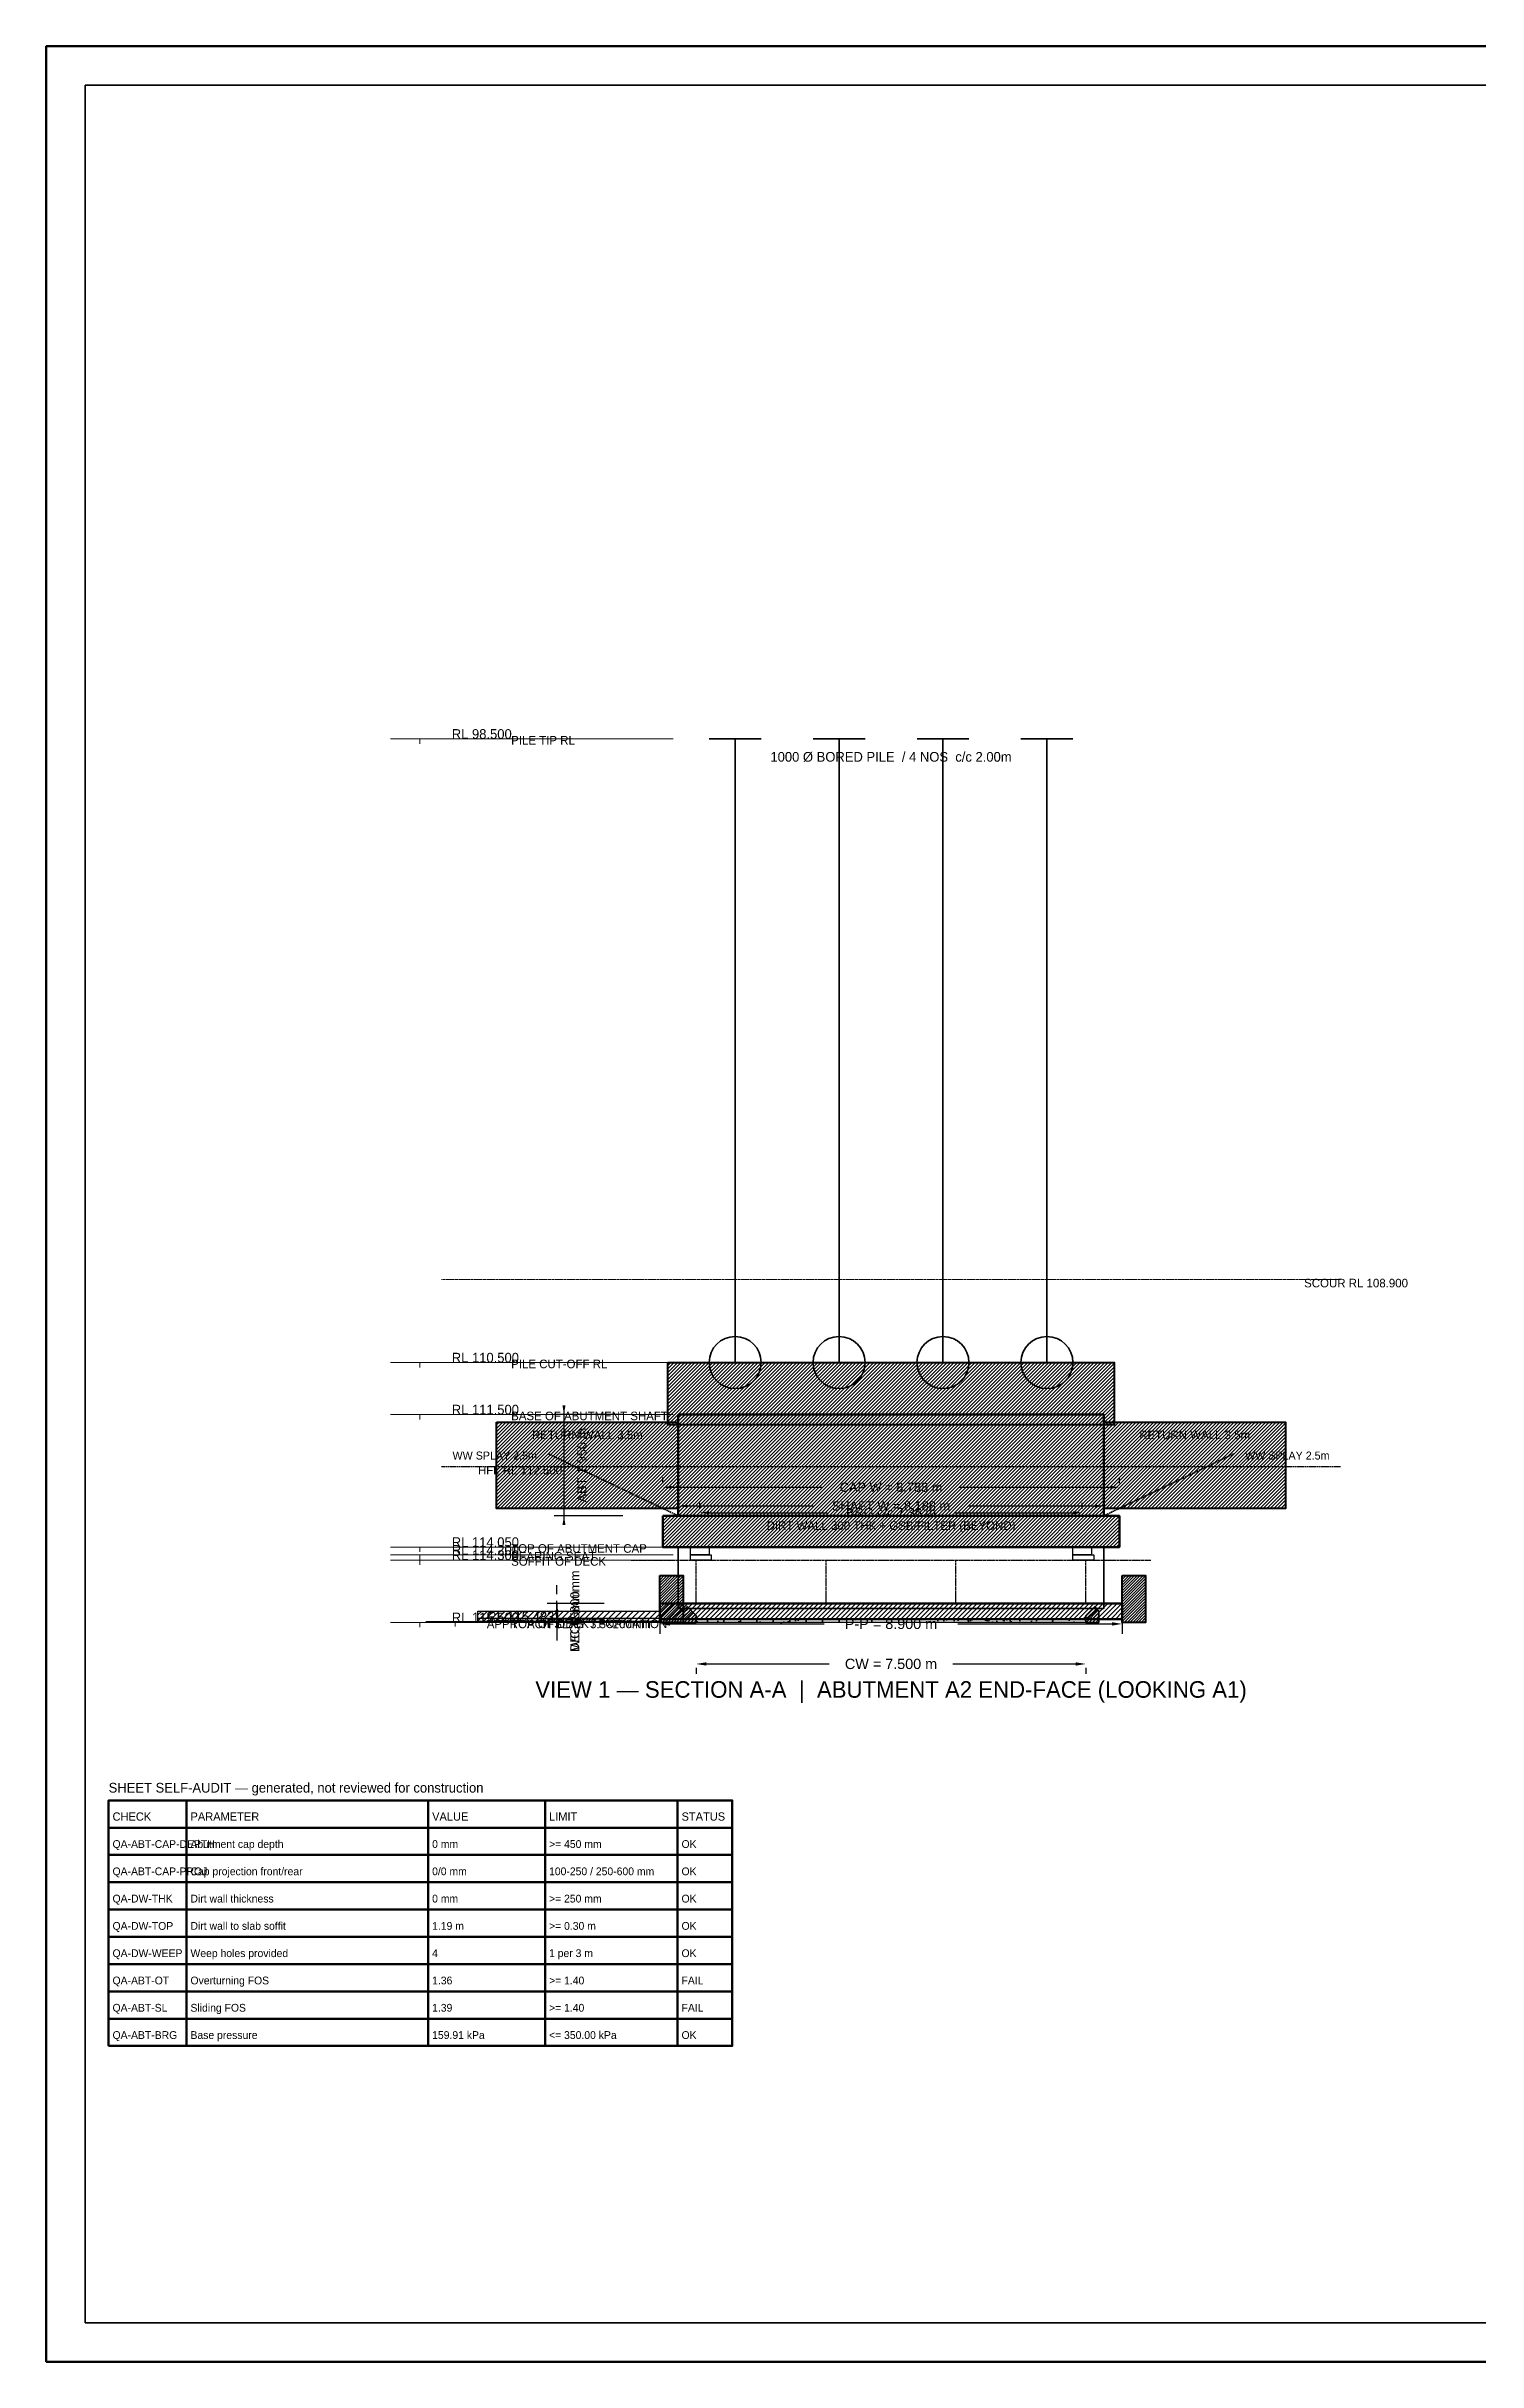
# Model space of a CAD drawing. Header units: metres. Extents: x 0 to 841, y 0 to 594.
# Drawn here: x 0 to 367, y 0 to 594 of the extents above; entities that cross this region are included whole.
import ezdxf
from ezdxf.enums import TextEntityAlignment as Align

# ---------------------------------------------------------------- set-up
doc = ezdxf.new("R2010")
doc.units = ezdxf.units.M
for name, pattern in [('DASHED', [0.5, 0.375, -0.125]), ('DASHED2', [0.25, 0.1875, -0.0625]), ('HIDDEN', [0.25, 0.1875, -0.0625])]:
    doc.linetypes.add(name, pattern=pattern)
for name, color, linetype, lineweight in [('BORDER-INNER', 7, 'Continuous', 35), ('BORDER-OUTER', 7, 'Continuous', 70), ('CIVIL-HFL', 5, 'DASHED', 25), ('CIVIL-ROAD', 7, 'Continuous', 25), ('CIVIL-SCOUR', 1, 'DASHED2', 18), ('DIM-LEVEL', 3, 'Continuous', 18), ('DIM-LINEAR', 3, 'Continuous', 18), ('FOUND-CAP', 2, 'Continuous', 35), ('FOUND-PILE', 4, 'Continuous', 35), ('STRUC-HATCHING', 8, 'Continuous', 18), ('STRUC-HIDDEN', 8, 'HIDDEN', 25), ('SUB-ABUT', 3, 'Continuous', 35), ('SUB-BEARING', 5, 'Continuous', 25), ('SUB-DIRT-WALL', 3, 'Continuous', 35), ('SUPER-DECK', 2, 'Continuous', 50), ('SUPER-KERB', 7, 'Continuous', 25), ('SUPER-PARAPET', 2, 'Continuous', 35), ('SUPER-WEARING', 8, 'Continuous', 25), ('TEXT-GENERAL', 7, 'Continuous', 18), ('TEXT-HEADER', 7, 'Continuous', 25), ('TEXT-LEVEL', 5, 'Continuous', 18), ('TEXT-SPEC', 7, 'Continuous', 13), ('TITLEBLK-BOX', 7, 'Continuous', 50)]:
    doc.layers.add(name, color=color, linetype=linetype, lineweight=lineweight)
doc.styles.add('BRIDGE_STD', font='Arial.ttf')
doc.dimstyles.new('pmb100', dxfattribs={"dimtxt": 2.5, "dimasz": 0.9375, "dimexe": 2.5, "dimexo": 2.5, "dimtad": 0, "dimtih": 1, "dimdec": 0, "dimtxsty": 'BRIDGE_STD', "dimcen": 2.5, "dimazin": 3, "dimtfac": 1, "dimtmove": 0, "dimatfit": 3})

msp = doc.modelspace()

# ---------------------------------------------------------------- hatches: boundary and pattern name
at = {"layer": 'STRUC-HATCHING'}
h = msp.add_hatch(dxfattribs=at)
h.set_pattern_fill('ANSI31', scale=0.2)
h.paths.add_polyline_path([(159.5, 256.33), (274, 256.33), (274, 240.33), (159.5, 240.33)])
h = msp.add_hatch(dxfattribs=at)
h.set_pattern_fill('ANSI31', scale=0.2)
h.paths.add_polyline_path([(115.5, 241.07), (162.16, 241.07), (162.16, 218.87), (115.5, 218.87)])
h = msp.add_hatch(dxfattribs=at)
h.set_pattern_fill('ANSI31', scale=0.2)
h.paths.add_polyline_path([(162.16, 243), (271.34, 243), (271.34, 217), (162.16, 217)])
h = msp.add_hatch(dxfattribs=at)
h.set_pattern_fill('ANSI31', scale=0.2)
h.paths.add_polyline_path([(271.34, 241.07), (318, 241.07), (318, 218.87), (271.34, 218.87)])
h = msp.add_hatch(dxfattribs=at)
h.set_pattern_fill('ANSI31', scale=0.2)
h.paths.add_polyline_path([(158.16, 217), (275.34, 217), (275.34, 209), (158.16, 209)])
h = msp.add_hatch(dxfattribs=at)
h.set_pattern_fill('ANSI31', scale=0.16)
h.paths.add_polyline_path([(157.42, 201.67), (163.42, 201.67), (163.42, 189.67), (157.42, 189.67)])
h = msp.add_hatch(dxfattribs=at)
h.set_pattern_fill('ANSI31', scale=0.16)
h.paths.add_polyline_path([(276.08, 201.67), (282.08, 201.67), (282.08, 189.67), (276.08, 189.67)])
h = msp.add_hatch(dxfattribs=at)
h.set_pattern_fill('ANSI31', scale=0.333333)
h.paths.add_polyline_path([(110.75, 192.57), (157.42, 192.57), (157.42, 189.9), (110.75, 189.9)])
h = msp.add_hatch(dxfattribs=at)
h.set_pattern_fill('ANSI31', scale=0.266667)
h.paths.add_polyline_path([(157.42, 194.53), (276.08, 194.53), (276.08, 190.53), (157.42, 190.53)])
h = msp.add_hatch(dxfattribs=at)
h.set_pattern_fill('ANSI31', scale=0.186667)
h.paths.add_polyline_path([(166.75, 189.67), (163.42, 189.67), (163.42, 192.6), (164.42, 193.77), (166.75, 191.43)])
h = msp.add_hatch(dxfattribs=at)
h.set_pattern_fill('ANSI31', scale=0.1866667)
h.paths.add_polyline_path([(266.75, 189.67), (270.08, 189.67), (270.08, 192.6), (269.08, 193.77), (266.75, 191.43)])
at = {"layer": 'SUPER-WEARING'}
h = msp.add_hatch(dxfattribs=at)
h.set_pattern_fill('AR-SAND', scale=0.0533333)
h.paths.add_polyline_path([(110.75, 190.77), (157.42, 190.77), (157.42, 189.9), (110.75, 189.9)])
h = msp.add_hatch(dxfattribs=at)
h.set_pattern_fill('AR-SAND', scale=0.0533333)
h.paths.add_polyline_path([(166.75, 190.53), (266.75, 190.53), (266.75, 189.67), (166.75, 189.67)])

# ---------------------------------------------------------------- linework, layer by layer
at = {"layer": 'BORDER-INNER'}
msp.add_lwpolyline([(10, 10), (831, 10), (831, 584), (10, 584), (10, 10)], dxfattribs=at)
at = {"layer": 'BORDER-OUTER'}
msp.add_lwpolyline([(0, 0), (841, 0), (841, 594), (0, 594), (0, 0)], dxfattribs=at)
at = {"layer": 'CIVIL-HFL', "color": 5, "linetype": 'DASHED'}
msp.add_line((101.42, 229.67), (332.08, 229.67), dxfattribs=at)
at = {"layer": 'CIVIL-ROAD', "lineweight": 25}
msp.add_lwpolyline([(110.75, 192.57), (157.42, 192.57), (157.42, 189.9), (110.75, 189.9), (110.75, 192.57)], dxfattribs=at)
at = {"layer": 'CIVIL-SCOUR', "color": 1, "linetype": 'DASHED2'}
msp.add_line((101.42, 277.67), (332.08, 277.67), dxfattribs=at)
at = {"layer": 'DIM-LEVEL'}
for p, q in [((88.34, 416.33), (103.3, 416.33)), ((95.82, 416.33), (95.82, 415.09)), ((88.34, 256.33), (103.3, 256.33)), ((95.82, 256.33), (95.82, 255.09)), ((88.34, 243), (103.3, 243)), ((95.82, 243), (95.82, 241.75)), ((88.34, 209), (103.3, 209)), ((95.82, 209), (95.82, 207.75)), ((88.34, 207), (103.3, 207)), ((88.34, 205.67), (103.3, 205.67)), ((95.82, 207), (95.82, 205.75)), ((95.82, 205.67), (95.82, 204.42)), ((88.34, 189.67), (103.3, 189.67)), ((95.82, 189.67), (95.82, 188.42)), ((97.4, 189.9), (112.36, 189.9)), ((104.88, 189.9), (104.88, 188.65))]:
    msp.add_line(p, q, dxfattribs=at)
at = {"layer": 'DIM-LEVEL', "color": 5}
for p, q in [((95.82, 416.33), (160.83, 416.33)), ((95.82, 256.33), (160.83, 256.33)), ((95.82, 243), (160.83, 243)), ((95.82, 209), (160.83, 209)), ((95.82, 207), (160.83, 207)), ((95.82, 205.67), (160.83, 205.67)), ((95.82, 189.67), (160.83, 189.67))]:
    msp.add_line(p, q, dxfattribs=at)
at = {"layer": 'FOUND-CAP', "lineweight": 40}
msp.add_lwpolyline([(159.5, 256.33), (274, 256.33), (274, 240.33), (159.5, 240.33), (159.5, 256.33)], dxfattribs=at)
at = {"layer": 'FOUND-PILE', "color": 4, "lineweight": 35}
for p, q in [((170.08, 416.33), (183.42, 416.33)), ((176.75, 256.33), (176.75, 416.33)), ((196.75, 416.33), (210.08, 416.33)), ((203.42, 256.33), (203.42, 416.33)), ((223.42, 416.33), (236.75, 416.33)), ((230.08, 256.33), (230.08, 416.33)), ((250.08, 416.33), (263.42, 416.33)), ((256.75, 256.33), (256.75, 416.33))]:
    msp.add_line(p, q, dxfattribs=at)
at = {"layer": 'FOUND-PILE', "color": 4}
for centre in [(176.75, 256.33), (203.42, 256.33), (230.08, 256.33), (256.75, 256.33)]:
    msp.add_circle(centre, 6.67, dxfattribs=at)
at = {"layer": 'STRUC-HIDDEN', "color": 8, "linetype": 'HIDDEN'}
for p, q in [((150.08, 205.67), (283.42, 205.67)), ((166.75, 194.53), (166.75, 205.67)), ((200.08, 194.53), (200.08, 205.67)), ((233.42, 194.53), (233.42, 205.67)), ((266.75, 194.53), (266.75, 205.67))]:
    msp.add_line(p, q, dxfattribs=at)
at = {"layer": 'SUB-ABUT', "color": 3, "linetype": 'DASHED'}
for p, q in [((162.16, 217), (128.83, 232.9)), ((271.34, 217), (304.67, 232.9))]:
    msp.add_line(p, q, dxfattribs=at)
at = {"layer": 'SUB-ABUT', "lineweight": 40}
for points in [[(115.5, 241.07), (162.16, 241.07), (162.16, 218.87), (115.5, 218.87), (115.5, 241.07)], [(271.34, 241.07), (318, 241.07), (318, 218.87), (271.34, 218.87), (271.34, 241.07)]]:
    msp.add_lwpolyline(points, dxfattribs=at)
at = {"layer": 'SUB-ABUT', "lineweight": 50}
for points in [[(162.16, 243), (271.34, 243), (271.34, 217), (162.16, 217), (162.16, 243)], [(158.16, 217), (275.34, 217), (275.34, 209), (158.16, 209), (158.16, 217)]]:
    msp.add_lwpolyline(points, dxfattribs=at)
at = {"layer": 'SUB-ABUT', "lineweight": 30}
for points in [[(165.28, 209), (170.08, 209), (170.08, 207), (165.28, 207), (165.28, 209)], [(263.42, 209), (268.22, 209), (268.22, 207), (263.42, 207), (263.42, 209)]]:
    msp.add_lwpolyline(points, dxfattribs=at)
at = {"layer": 'SUB-BEARING', "lineweight": 30}
for points in [[(165.28, 207), (170.62, 207), (170.62, 205.67), (165.28, 205.67), (165.28, 207)], [(263.42, 207), (268.75, 207), (268.75, 205.67), (263.42, 205.67), (263.42, 207)]]:
    msp.add_lwpolyline(points, dxfattribs=at)
at = {"layer": 'SUB-DIRT-WALL', "lineweight": 35}
msp.add_lwpolyline([(162.16, 193.2), (271.34, 193.2), (271.34, 209), (162.16, 209), (162.16, 193.2)], dxfattribs=at)
at = {"layer": 'SUPER-DECK', "lineweight": 50}
msp.add_lwpolyline([(157.42, 194.53), (276.08, 194.53), (276.08, 190.53), (157.42, 190.53), (157.42, 194.53)], dxfattribs=at)
at = {"layer": 'SUPER-KERB', "lineweight": 35}
for points in [[(166.75, 189.67), (163.42, 189.67), (163.42, 192.6), (164.42, 193.77), (166.75, 191.43), (166.75, 189.67)], [(266.75, 189.67), (270.08, 189.67), (270.08, 192.6), (269.08, 193.77), (266.75, 191.43), (266.75, 189.67)]]:
    msp.add_lwpolyline(points, dxfattribs=at)
at = {"layer": 'SUPER-PARAPET', "lineweight": 40}
for points in [[(157.42, 201.67), (163.42, 201.67), (163.42, 189.67), (157.42, 189.67), (157.42, 201.67)], [(276.08, 201.67), (282.08, 201.67), (282.08, 189.67), (276.08, 189.67), (276.08, 201.67)]]:
    msp.add_lwpolyline(points, dxfattribs=at)
at = {"layer": 'SUPER-WEARING'}
for points in [[(110.75, 190.77), (157.42, 190.77), (157.42, 189.9), (110.75, 189.9), (110.75, 190.77)], [(166.75, 190.53), (266.75, 190.53), (266.75, 189.67), (166.75, 189.67), (166.75, 190.53)]]:
    msp.add_lwpolyline(points, dxfattribs=at)
at = {"layer": 'TITLEBLK-BOX'}
for points in [[(16, 137), (36, 137), (36, 144), (16, 144), (16, 137)], [(36, 137), (98, 137), (98, 144), (36, 144), (36, 137)], [(98, 137), (128, 137), (128, 144), (98, 144), (98, 137)], [(128, 137), (162, 137), (162, 144), (128, 144), (128, 137)], [(162, 137), (176, 137), (176, 144), (162, 144), (162, 137)], [(16, 130), (36, 130), (36, 137), (16, 137), (16, 130)], [(36, 130), (98, 130), (98, 137), (36, 137), (36, 130)], [(98, 130), (128, 130), (128, 137), (98, 137), (98, 130)], [(128, 130), (162, 130), (162, 137), (128, 137), (128, 130)], [(162, 130), (176, 130), (176, 137), (162, 137), (162, 130)], [(16, 123), (36, 123), (36, 130), (16, 130), (16, 123)], [(36, 123), (98, 123), (98, 130), (36, 130), (36, 123)], [(98, 123), (128, 123), (128, 130), (98, 130), (98, 123)], [(128, 123), (162, 123), (162, 130), (128, 130), (128, 123)], [(162, 123), (176, 123), (176, 130), (162, 130), (162, 123)], [(16, 116), (36, 116), (36, 123), (16, 123), (16, 116)], [(36, 116), (98, 116), (98, 123), (36, 123), (36, 116)], [(98, 116), (128, 116), (128, 123), (98, 123), (98, 116)], [(128, 116), (162, 116), (162, 123), (128, 123), (128, 116)], [(162, 116), (176, 116), (176, 123), (162, 123), (162, 116)], [(16, 109), (36, 109), (36, 116), (16, 116), (16, 109)], [(36, 109), (98, 109), (98, 116), (36, 116), (36, 109)], [(98, 109), (128, 109), (128, 116), (98, 116), (98, 109)], [(128, 109), (162, 109), (162, 116), (128, 116), (128, 109)], [(162, 109), (176, 109), (176, 116), (162, 116), (162, 109)], [(16, 102), (36, 102), (36, 109), (16, 109), (16, 102)], [(36, 102), (98, 102), (98, 109), (36, 109), (36, 102)], [(98, 102), (128, 102), (128, 109), (98, 109), (98, 102)], [(128, 102), (162, 102), (162, 109), (128, 109), (128, 102)], [(162, 102), (176, 102), (176, 109), (162, 109), (162, 102)], [(16, 95), (36, 95), (36, 102), (16, 102), (16, 95)], [(36, 95), (98, 95), (98, 102), (36, 102), (36, 95)], [(98, 95), (128, 95), (128, 102), (98, 102), (98, 95)], [(128, 95), (162, 95), (162, 102), (128, 102), (128, 95)], [(162, 95), (176, 95), (176, 102), (162, 102), (162, 95)], [(16, 88), (36, 88), (36, 95), (16, 95), (16, 88)], [(36, 88), (98, 88), (98, 95), (36, 95), (36, 88)], [(98, 88), (128, 88), (128, 95), (98, 95), (98, 88)], [(128, 88), (162, 88), (162, 95), (128, 95), (128, 88)], [(162, 88), (176, 88), (176, 95), (162, 95), (162, 88)], [(16, 81), (36, 81), (36, 88), (16, 88), (16, 81)], [(36, 81), (98, 81), (98, 88), (36, 88), (36, 81)], [(98, 81), (128, 81), (128, 88), (98, 88), (98, 81)], [(128, 81), (162, 81), (162, 88), (128, 88), (128, 81)], [(162, 81), (176, 81), (176, 88), (162, 88), (162, 81)]]:
    msp.add_lwpolyline(points, dxfattribs=at)

# ---------------------------------------------------------------- texts
at = {"layer": 'CIVIL-HFL', "color": 5}
msp.add_text('HFL RL 112.500', height=2.2, dxfattribs=at).set_placement((110.75, 227.61))
at = {"layer": 'CIVIL-SCOUR', "color": 1}
msp.add_text('SCOUR RL 108.900', height=2.2, dxfattribs=at).set_placement((322.75, 275.61))
at = {"layer": 'TEXT-GENERAL'}
for s, height, p in [('1000 Ø BORED PILE  / 4 NOS  c/c 2.00m', 2.4933, (216.75, 410.47)), ('APPROACH SLAB  3.5×200mm', 2.2, (134.08, 188.17))]:
    msp.add_text(s, height=height, dxfattribs=at).set_placement(p, align=Align.CENTER)
at = {"layer": 'TEXT-GENERAL', "color": 3}
for p in [(138.83, 236.67), (294.67, 236.67)]:
    msp.add_text('RETURN WALL 3.5m', height=2.2, dxfattribs=at).set_placement(p, align=Align.CENTER)
at = {"layer": 'TEXT-HEADER'}
msp.add_text('VIEW 1 — SECTION A-A  |  ABUTMENT A2 END-FACE (LOOKING A1)', height=4.2533, dxfattribs=at).set_placement((216.75, 170.33), align=Align.CENTER)
for s, height, p in [('SHEET SELF-AUDIT — generated, not reviewed for construction', 2.4933, (16, 146)), ('CHECK', 2.119, (17, 138.8)), ('PARAMETER', 2.119, (37, 138.8)), ('VALUE', 2.119, (99, 138.8)), ('LIMIT', 2.119, (129, 138.8)), ('STATUS', 2.119, (163, 138.8))]:
    msp.add_text(s, height=height, dxfattribs=at).set_placement(p)
at = {"layer": 'TEXT-LEVEL'}
for s, height, p in [('RL 98.500', 2.493, (104.04, 416.33)), ('PILE TIP RL', 2.2, (119.28, 414.87)), ('RL 110.500', 2.493, (104.04, 256.33)), ('PILE CUT-OFF RL', 2.2, (119.28, 254.87)), ('RL 111.500', 2.493, (104.04, 243)), ('BASE OF ABUTMENT SHAFT', 2.2, (119.28, 241.53)), ('RL 114.050', 2.493, (104.04, 209)), ('RL 114.200', 2.493, (104.04, 207)), ('RL 114.300', 2.493, (104.04, 205.67)), ('TOP OF ABUTMENT CAP', 2.2, (119.28, 207.53)), ('SOFFIT OF DECK', 2.2, (119.28, 204.2)), ('BEARING SEAT', 2.2, (119.28, 205.53)), ('RL 115.500', 2.493, (104.04, 189.67)), ('RL 115.483', 2.493, (113.11, 189.9)), ('TOP OF DECK / FORMATION', 2.2, (119.28, 188.2))]:
    msp.add_text(s, height=height, dxfattribs=at).set_placement(p)
at = {"layer": 'TEXT-SPEC', "color": 3}
msp.add_text('WW SPLAY 2.5m', height=2.0533, dxfattribs=at).set_placement((125.9, 231.44), align=Align.RIGHT)
for s, height, p in [('WW SPLAY 2.5m', 2.0533, (307.6, 231.44)), ('QA-ABT-CAP-DEPTH', 1.9947, (17, 131.8)), ('Abutment cap depth', 1.9947, (37, 131.8)), ('0 mm', 1.995, (99, 131.8)), ('>= 450 mm', 1.995, (129, 131.8)), ('OK', 1.995, (163, 131.8)), ('QA-ABT-CAP-PROJ', 1.9947, (17, 124.8)), ('Cap projection front/rear', 1.9947, (37, 124.8)), ('0/0 mm', 1.995, (99, 124.8)), ('100-250 / 250-600 mm', 1.9947, (129, 124.8)), ('OK', 1.995, (163, 124.8)), ('QA-DW-THK', 1.995, (17, 117.8)), ('Dirt wall thickness', 1.9947, (37, 117.8)), ('0 mm', 1.995, (99, 117.8)), ('>= 250 mm', 1.995, (129, 117.8)), ('OK', 1.995, (163, 117.8)), ('Dirt wall to slab soffit', 1.9947, (37, 110.8)), ('QA-DW-TOP', 1.995, (17, 110.8)), ('1.19 m', 1.995, (99, 110.8)), ('>= 0.30 m', 1.995, (129, 110.8)), ('OK', 1.995, (163, 110.8)), ('QA-DW-WEEP', 1.995, (17, 103.8)), ('Weep holes provided', 1.9947, (37, 103.8)), ('4', 1.99, (99, 103.8)), ('1 per 3 m', 1.995, (129, 103.8)), ('OK', 1.995, (163, 103.8)), ('QA-ABT-BRG', 1.995, (17, 82.8)), ('Base pressure', 1.9947, (37, 82.8)), ('159.91 kPa', 1.995, (99, 82.8)), ('<= 350.00 kPa', 1.9947, (129, 82.8)), ('OK', 1.995, (163, 82.8))]:
    msp.add_text(s, height=height, dxfattribs=at).set_placement(p)
msp.add_text('DIRT WALL 300 THK + GSB/FILTER (BEYOND)', height=2.2, dxfattribs=at).set_placement((216.75, 213.4), align=Align.CENTER)
at = {"layer": 'TEXT-SPEC', "color": 1}
for s, height, p in [('QA-ABT-OT', 1.995, (17, 96.8)), ('Overturning FOS', 1.9947, (37, 96.8)), ('1.36', 1.995, (99, 96.8)), ('>= 1.40', 1.995, (129, 96.8)), ('FAIL', 1.995, (163, 96.8)), ('QA-ABT-SL', 1.995, (17, 89.8)), ('Sliding FOS', 1.9947, (37, 89.8)), ('1.39', 1.995, (99, 89.8)), ('>= 1.40', 1.995, (129, 89.8)), ('FAIL', 1.995, (163, 89.8))]:
    msp.add_text(s, height=height, dxfattribs=at).set_placement(p)

# ---------------------------------------------------------------- dimensions: what is measured, and where the dimension line sits
at = {"layer": 'DIM-LINEAR'}
for base, p1, p2, text in [((132.83, 243), (150.43, 243), (150.43, 217), 'ABT 1.950 m'), ((131.02, 194.53), (145.68, 194.53), (145.68, 190.53), 'DECK 300mm'), ((131.02, 190.53), (145.68, 190.53), (145.68, 189.67), 'WC 65mm')]:
    msp.add_linear_dim(base=base, p1=p1, p2=p2, angle=90, text=text, dimstyle='pmb100', override={"dimtxt": 2.346667, "dimasz": 2.346667, "dimgap": 0.938667, "dimclrt": 3}, dxfattribs=at).render()
for base, p1, p2, text, override in [((158.16, 224.33), (158.16, 222.87), (275.34, 222.87), 'CAP W = 8.788 m', {"dimtxt": 2.346667, "dimasz": 2.346667, "dimgap": 0.938667, "dimclrt": 3}), ((162.16, 219.53), (162.16, 237.13), (271.34, 237.13), 'SHAFT W = 8.188 m', {"dimtxt": 2.346667, "dimasz": 2.346667, "dimgap": 0.938667, "dimclrt": 3}), ((167.68, 217.8), (167.68, 216.33), (265.82, 216.33), 'BRG c/c 7.36 m', {"dimtxt": 2.346667, "dimasz": 2.346667, "dimgap": 0.938667, "dimclrt": 3}), ((157.42, 189.27), (157.42, 192.2), (276.08, 192.2), 'P-P = 8.900 m', {"dimtxt": 2.64, "dimasz": 2.64, "dimgap": 1.056, "dimclrt": 3}), ((166.75, 179), (166.75, 180.47), (266.75, 180.47), 'CW = 7.500 m', {"dimtxt": 2.64, "dimasz": 2.64, "dimgap": 1.056, "dimclrt": 3})]:
    msp.add_linear_dim(base=base, p1=p1, p2=p2, text=text, dimstyle='pmb100', override=override, dxfattribs=at).render()

doc.saveas('drawing.dxf')
